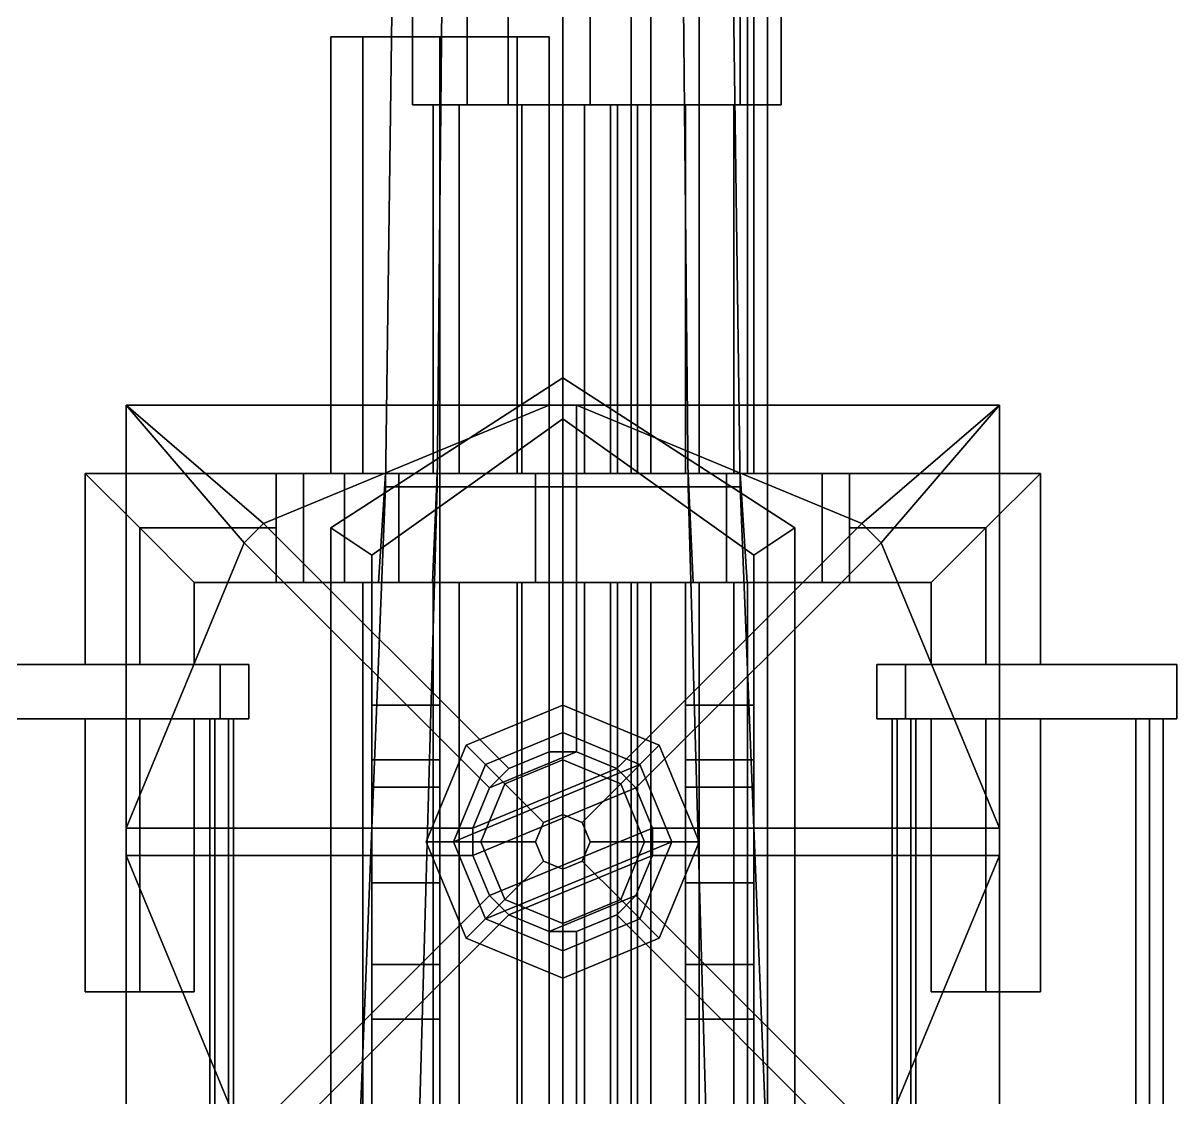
# Model space of a CAD drawing. Header units: millimetres. Extents: x -1.2 to 1.2, y -7.7 to 11.6.
# Drawn here: x -0.395 to 0.45, y 0.702 to 1.49 of the extents above; entities that cross this region are included whole.
import ezdxf

# ---------------------------------------------------------------- set-up
doc = ezdxf.new("R2010")
doc.units = ezdxf.units.MM
for name, color, linetype in [('CYLYNDER1', 1, 'Continuous'), ('gun', 1, 'Continuous'), ('pad', 2, 'Continuous'), ('sleeve', 5, 'Continuous'), ('support1', 6, 'Continuous'), ('support2', 3, 'Continuous')]:
    doc.layers.add(name, color=color, linetype=linetype)

msp = doc.modelspace()

# ---------------------------------------------------------------- linework, layer by layer
for points in [[(-0.14, 0.99, 0.64), (-0.14, 0.93, 0.57), (-0.14, 0.86, 0.7), (-0.14, 0.86, 0.81)], [(-0.09, 0.99, 0.64), (-0.09, 0.93, 0.57), (-0.14, 0.93, 0.57), (-0.14, 0.99, 0.64)], [(-0.14, 0.99, 0.81), (-0.14, 0.99, 0.64), (-0.14, 0.86, 0.81), (-0.14, 0.88, 0.84)], [(-0.09, 0.99, 0.81), (-0.09, 0.99, 0.64), (-0.14, 0.99, 0.64), (-0.14, 0.99, 0.81)], [(-0.14, 0.95, 0.84), (-0.14, 0.99, 0.81), (-0.14, 0.88, 0.84)], [(-0.09, 0.95, 0.84), (-0.09, 0.99, 0.81), (-0.14, 0.99, 0.81), (-0.14, 0.95, 0.84)], [(-0.09, 0.86, 0.7), (-0.09, 0.93, 0.57), (-0.09, 0.99, 0.64), (-0.09, 0.86, 0.81)], [(-0.09, 0.86, 0.81), (-0.09, 0.99, 0.64), (-0.09, 0.99, 0.81), (-0.09, 0.88, 0.84)], [(-0.09, 0.88, 0.84), (-0.09, 0.99, 0.81), (-0.09, 0.95, 0.84), (-0.09, 0.88, 0.84)], [(0.09, 0.99, 0.64), (0.09, 0.93, 0.57), (0.09, 0.86, 0.7), (0.09, 0.86, 0.81)], [(0.14, 0.99, 0.81), (0.14, 0.99, 0.64), (0.09, 0.99, 0.64), (0.09, 0.99, 0.81)], [(0.09, 0.99, 0.81), (0.09, 0.99, 0.64), (0.09, 0.86, 0.81), (0.09, 0.88, 0.84)], [(0.14, 0.99, 0.64), (0.14, 0.93, 0.57), (0.09, 0.93, 0.57), (0.09, 0.99, 0.64)], [(0.09, 0.95, 0.84), (0.09, 0.99, 0.81), (0.09, 0.88, 0.84)], [(0.14, 0.95, 0.84), (0.14, 0.99, 0.81), (0.09, 0.99, 0.81), (0.09, 0.95, 0.84)], [(0.14, 0.86, 0.7), (0.14, 0.93, 0.57), (0.14, 0.99, 0.64), (0.14, 0.86, 0.81)], [(0.14, 0.86, 0.81), (0.14, 0.99, 0.64), (0.14, 0.99, 0.81), (0.14, 0.88, 0.84)], [(0.14, 0.88, 0.84), (0.14, 0.99, 0.81), (0.14, 0.95, 0.84), (0.14, 0.88, 0.84)], [(-0.09, 0.88, 0.84), (-0.09, 0.95, 0.84), (-0.14, 0.95, 0.84), (-0.14, 0.88, 0.84)], [(0.14, 0.88, 0.84), (0.14, 0.95, 0.84), (0.09, 0.95, 0.84), (0.09, 0.88, 0.84)], [(-0.14, 0.93, 0.57), (-0.14, 0.76, 0.47), (-0.14, 0.8, 0.66), (-0.14, 0.86, 0.7)], [(-0.09, 0.93, 0.57), (-0.09, 0.76, 0.47), (-0.14, 0.76, 0.47), (-0.14, 0.93, 0.57)], [(-0.09, 0.8, 0.66), (-0.09, 0.76, 0.47), (-0.09, 0.93, 0.57), (-0.09, 0.86, 0.7)], [(0.09, 0.93, 0.57), (0.09, 0.76, 0.47), (0.09, 0.8, 0.66), (0.09, 0.86, 0.7)], [(0.14, 0.93, 0.57), (0.14, 0.76, 0.47), (0.09, 0.76, 0.47), (0.09, 0.93, 0.57)], [(0.14, 0.8, 0.66), (0.14, 0.76, 0.47), (0.14, 0.93, 0.57), (0.14, 0.86, 0.7)], [(-0.14, 0.88, 0.84), (-0.14, 0.86, 0.81), (-0.09, 0.86, 0.81), (-0.09, 0.88, 0.84)], [(0.09, 0.88, 0.84), (0.09, 0.86, 0.81), (0.14, 0.86, 0.81), (0.14, 0.88, 0.84)], [(-0.14, 0.86, 0.7), (-0.14, 0.8, 0.66), (-0.09, 0.8, 0.66), (-0.09, 0.86, 0.7)], [(-0.14, 0.86, 0.81), (-0.14, 0.86, 0.7), (-0.09, 0.86, 0.7), (-0.09, 0.86, 0.81)], [(0.09, 0.86, 0.81), (0.09, 0.86, 0.7), (0.14, 0.86, 0.7), (0.14, 0.86, 0.81)], [(0.09, 0.86, 0.7), (0.09, 0.8, 0.66), (0.14, 0.8, 0.66), (0.14, 0.86, 0.7)], [(-0.14, 0.76, 0.47), (-0.14, 0.24, 0.47), (-0.14, 0.24, 0.66), (-0.14, 0.8, 0.66)], [(-0.14, 0.8, 0.66), (-0.14, 0.24, 0.66), (-0.09, 0.24, 0.66), (-0.09, 0.8, 0.66)], [(-0.09, 0.24, 0.66), (-0.09, 0.24, 0.47), (-0.09, 0.76, 0.47), (-0.09, 0.8, 0.66)], [(0.09, 0.76, 0.47), (0.09, 0.24, 0.47), (0.09, 0.24, 0.66), (0.09, 0.8, 0.66)], [(0.09, 0.8, 0.66), (0.09, 0.24, 0.66), (0.14, 0.24, 0.66), (0.14, 0.8, 0.66)], [(0.14, 0.24, 0.66), (0.14, 0.24, 0.47), (0.14, 0.76, 0.47), (0.14, 0.8, 0.66)], [(-0.09, 0.76, 0.47), (-0.09, 0.24, 0.47), (-0.14, 0.24, 0.47), (-0.14, 0.76, 0.47)], [(0.14, 0.76, 0.47), (0.14, 0.24, 0.47), (0.09, 0.24, 0.47), (0.09, 0.76, 0.47)]]:
    msp.add_3dface(points)
at = {"layer": 'CYLYNDER1'}
for points in [[(-0.21, 1.12, 1.35), (-0.21, 1.16, 1.31), (-0.35, 1.16, 1.31), (-0.31, 1.12, 1.35)], [(-0.21, 1.16, 1.31), (-0.21, 1.12, 1.27), (-0.31, 1.12, 1.27), (-0.35, 1.16, 1.31)], [(-0.31, 1.12, 1.35), (-0.35, 1.16, 1.31), (-0.35, 1.02, 1.31), (-0.31, 1.02, 1.35)], [(-0.35, 1.16, 1.31), (-0.31, 1.12, 1.27), (-0.31, 1.02, 1.27), (-0.35, 1.02, 1.31)], [(0.21, 1.16, 1.31), (0.21, 1.12, 1.35), (0.31, 1.12, 1.35), (0.35, 1.16, 1.31)], [(0.21, 1.12, 1.27), (0.21, 1.16, 1.31), (0.35, 1.16, 1.31), (0.31, 1.12, 1.27)], [(0.35, 1.16, 1.31), (0.31, 1.12, 1.35), (0.31, 1.02, 1.35), (0.35, 1.02, 1.31)], [(0.31, 1.12, 1.27), (0.35, 1.16, 1.31), (0.35, 1.02, 1.31), (0.31, 1.02, 1.27)], [(-0.21, 1.08, 1.31), (-0.21, 1.12, 1.35), (-0.31, 1.12, 1.35), (-0.27, 1.08, 1.31)], [(-0.21, 1.12, 1.27), (-0.21, 1.08, 1.31), (-0.27, 1.08, 1.31), (-0.31, 1.12, 1.27)], [(-0.27, 1.08, 1.31), (-0.31, 1.12, 1.35), (-0.31, 1.02, 1.35), (-0.27, 1.02, 1.31)], [(-0.31, 1.12, 1.27), (-0.27, 1.08, 1.31), (-0.27, 1.02, 1.31), (-0.31, 1.02, 1.27)], [(0.21, 1.12, 1.35), (0.21, 1.08, 1.31), (0.27, 1.08, 1.31), (0.31, 1.12, 1.35)], [(0.21, 1.08, 1.31), (0.21, 1.12, 1.27), (0.31, 1.12, 1.27), (0.27, 1.08, 1.31)], [(0.31, 1.12, 1.35), (0.27, 1.08, 1.31), (0.27, 1.02, 1.31), (0.31, 1.02, 1.35)], [(0.27, 1.08, 1.31), (0.31, 1.12, 1.27), (0.31, 1.02, 1.27), (0.27, 1.02, 1.31)], [(-0.25113, 1.02, 1.43767), (-0.23, 1.02, 1.42547), (-0.45, 1.02, 1.29833), (-0.45, 1.02, 1.32167)], [(-0.23, 1.02, 1.42547), (-0.23, 1.02, 1.19453), (-0.25113, 1.02, 1.18233), (-0.45, 1.02, 1.29833)], [(-0.45, 1.02, 1.32167), (-0.45, 0.98, 1.32167), (-0.25113, 0.98, 1.43767), (-0.25113, 1.02, 1.43767)], [(-0.25113, 1.02, 1.18233), (-0.25113, 0.98, 1.18233), (-0.45, 0.98, 1.29833), (-0.45, 1.02, 1.29833)], [(-0.25113, 1.02, 1.43767), (-0.25113, 0.98, 1.43767), (-0.23, 0.98, 1.42547), (-0.23, 1.02, 1.42547)], [(-0.23, 1.02, 1.19453), (-0.23, 0.98, 1.19453), (-0.25113, 0.98, 1.18233), (-0.25113, 1.02, 1.18233)], [(-0.23, 1.02, 1.42547), (-0.23, 0.98, 1.42547), (-0.23, 0.98, 1.19453), (-0.23, 1.02, 1.19453)], [(0.23, 1.02, 1.19453), (0.23, 0.98, 1.19453), (0.23, 0.98, 1.42547), (0.23, 1.02, 1.42547)], [(0.23, 1.02, 1.42547), (0.23, 0.98, 1.42547), (0.25113, 0.98, 1.43767), (0.25113, 1.02, 1.43767)], [(0.25113, 1.02, 1.18233), (0.25113, 0.98, 1.18233), (0.23, 0.98, 1.19453), (0.23, 1.02, 1.19453)], [(0.23, 1.02, 1.19453), (0.23, 1.02, 1.42547), (0.25113, 1.02, 1.43767), (0.45, 1.02, 1.32167)], [(0.25113, 1.02, 1.18233), (0.23, 1.02, 1.19453), (0.45, 1.02, 1.32167), (0.45, 1.02, 1.29833)], [(0.25113, 1.02, 1.43767), (0.25113, 0.98, 1.43767), (0.45, 0.98, 1.32167), (0.45, 1.02, 1.32167)], [(0.45, 1.02, 1.29833), (0.45, 0.98, 1.29833), (0.25113, 0.98, 1.18233), (0.25113, 1.02, 1.18233)], [(0.45, 1.02, 1.32167), (0.45, 0.98, 1.32167), (0.45, 0.98, 1.29833), (0.45, 1.02, 1.29833)], [(-0.23, 0.98, 1.42547), (-0.25113, 0.98, 1.43767), (-0.45, 0.98, 1.32167), (-0.45, 0.98, 1.29833)], [(-0.23, 0.98, 1.19453), (-0.23, 0.98, 1.42547), (-0.45, 0.98, 1.29833), (-0.25113, 0.98, 1.18233)], [(-0.31, 0.98, 1.35), (-0.35, 0.98, 1.31), (-0.35, 0.78, 1.31), (-0.31, 0.78, 1.35)], [(-0.35, 0.98, 1.31), (-0.31, 0.98, 1.27), (-0.31, 0.78, 1.27), (-0.35, 0.78, 1.31)], [(-0.27, 0.98, 1.31), (-0.31, 0.98, 1.35), (-0.31, 0.78, 1.35), (-0.27, 0.78, 1.31)], [(-0.31, 0.98, 1.27), (-0.27, 0.98, 1.31), (-0.27, 0.78, 1.31), (-0.31, 0.78, 1.27)], [(-0.25866, 0.98, 1.41892), (-0.255, 0.98, 1.40526), (-0.255, 0.04, 1.40526), (-0.25866, 0.04, 1.41892)], [(-0.245, 0.98, 1.42258), (-0.25866, 0.98, 1.41892), (-0.25866, 0.04, 1.41892), (-0.245, 0.04, 1.42258)], [(-0.25866, 0.98, 1.20108), (-0.245, 0.98, 1.19742), (-0.245, 0.04, 1.19742), (-0.25866, 0.04, 1.20108)], [(-0.255, 0.98, 1.21474), (-0.25866, 0.98, 1.20108), (-0.25866, 0.04, 1.20108), (-0.255, 0.04, 1.21474)], [(-0.255, 0.98, 1.40526), (-0.24134, 0.98, 1.40892), (-0.24134, 0.04, 1.40892), (-0.255, 0.04, 1.40526)], [(-0.24134, 0.98, 1.21108), (-0.255, 0.98, 1.21474), (-0.255, 0.04, 1.21474), (-0.24134, 0.04, 1.21108)], [(-0.24134, 0.98, 1.40892), (-0.245, 0.98, 1.42258), (-0.245, 0.04, 1.42258), (-0.24134, 0.04, 1.40892)], [(-0.245, 0.98, 1.19742), (-0.24134, 0.98, 1.21108), (-0.24134, 0.04, 1.21108), (-0.245, 0.04, 1.19742)], [(0.23, 0.98, 1.42547), (0.23, 0.98, 1.19453), (0.45, 0.98, 1.32167), (0.25113, 0.98, 1.43767)], [(0.23, 0.98, 1.19453), (0.25113, 0.98, 1.18233), (0.45, 0.98, 1.29833), (0.45, 0.98, 1.32167)], [(0.255, 0.98, 1.21474), (0.24134, 0.98, 1.21108), (0.24134, 0.04, 1.21108), (0.255, 0.04, 1.21474)], [(0.24134, 0.98, 1.21108), (0.245, 0.98, 1.19742), (0.245, 0.04, 1.19742), (0.24134, 0.04, 1.21108)], [(0.245, 0.98, 1.42258), (0.24134, 0.98, 1.40892), (0.24134, 0.04, 1.40892), (0.245, 0.04, 1.42258)], [(0.24134, 0.98, 1.40892), (0.255, 0.98, 1.40526), (0.255, 0.04, 1.40526), (0.24134, 0.04, 1.40892)], [(0.245, 0.98, 1.19742), (0.25866, 0.98, 1.20108), (0.25866, 0.04, 1.20108), (0.245, 0.04, 1.19742)], [(0.25866, 0.98, 1.41892), (0.245, 0.98, 1.42258), (0.245, 0.04, 1.42258), (0.25866, 0.04, 1.41892)], [(0.25866, 0.98, 1.20108), (0.255, 0.98, 1.21474), (0.255, 0.04, 1.21474), (0.25866, 0.04, 1.20108)], [(0.255, 0.98, 1.40526), (0.25866, 0.98, 1.41892), (0.25866, 0.04, 1.41892), (0.255, 0.04, 1.40526)], [(0.31, 0.98, 1.35), (0.27, 0.98, 1.31), (0.27, 0.78, 1.31), (0.31, 0.78, 1.35)], [(0.27, 0.98, 1.31), (0.31, 0.98, 1.27), (0.31, 0.78, 1.27), (0.27, 0.78, 1.31)], [(0.35, 0.98, 1.31), (0.31, 0.98, 1.35), (0.31, 0.78, 1.35), (0.35, 0.78, 1.31)], [(0.31, 0.98, 1.27), (0.35, 0.98, 1.31), (0.35, 0.78, 1.31), (0.31, 0.78, 1.27)], [(0.43, 0.98, 1.32), (0.42, 0.98, 1.31), (0.42, 0.04, 1.31), (0.43, 0.04, 1.32)], [(0.42, 0.98, 1.31), (0.43, 0.98, 1.3), (0.43, 0.04, 1.3), (0.42, 0.04, 1.31)], [(0.44, 0.98, 1.31), (0.43, 0.98, 1.32), (0.43, 0.04, 1.32), (0.44, 0.04, 1.31)], [(0.43, 0.98, 1.3), (0.44, 0.98, 1.31), (0.44, 0.04, 1.31), (0.43, 0.04, 1.3)], [(-0.31, 0.78, 1.27), (-0.27, 0.78, 1.31), (-0.31, 0.78, 1.35), (-0.35, 0.78, 1.31)], [(0.31, 0.78, 1.35), (0.27, 0.78, 1.31), (0.31, 0.78, 1.27), (0.35, 0.78, 1.31)]]:
    msp.add_3dface(points, dxfattribs=at)
at = {"layer": 'gun'}
for points in [[(-0.08485, 1.88, 1.55485), (-0.12, 1.88, 1.47), (-0.13, 1.15, 1.47), (-0.09192, 1.15, 1.56192)], [(-0.12, 1.88, 1.47), (-0.08485, 1.88, 1.38515), (-0.09192, 1.15, 1.37808), (-0.13, 1.15, 1.47)], [(-0.08485, 1.88, 1.38515), (0, 1.88, 1.35), (0, 1.15, 1.34), (-0.09192, 1.15, 1.37808)], [(0, 1.88, 1.59), (-0.08485, 1.88, 1.55485), (-0.09192, 1.15, 1.56192), (0, 1.15, 1.6)], [(0, 1.88, 1.35), (0.08485, 1.88, 1.38515), (0.09192, 1.15, 1.37808), (0, 1.15, 1.34)], [(0.08485, 1.88, 1.55485), (0, 1.88, 1.59), (0, 1.15, 1.6), (0.09192, 1.15, 1.56192)], [(0.12, 1.88, 1.47), (0.08485, 1.88, 1.55485), (0.09192, 1.15, 1.56192), (0.13, 1.15, 1.47)], [(0.08485, 1.88, 1.38515), (0.12, 1.88, 1.47), (0.13, 1.15, 1.47), (0.09192, 1.15, 1.37808)], [(-0.09192, 1.15, 1.56192), (-0.13, 1.15, 1.47), (-0.17, 0.15, 1.47), (-0.12021, 0.15, 1.59021)], [(-0.13, 1.15, 1.47), (-0.09192, 1.15, 1.37808), (-0.12021, 0.15, 1.34979), (-0.17, 0.15, 1.47)], [(-0.09192, 1.15, 1.37808), (0, 1.15, 1.34), (0, 0.15, 1.3), (-0.12021, 0.15, 1.34979)], [(0, 1.15, 1.6), (-0.09192, 1.15, 1.56192), (-0.12021, 0.15, 1.59021), (0, 0.15, 1.64)], [(0, 1.15, 1.34), (0.09192, 1.15, 1.37808), (0.12021, 0.15, 1.34979), (0, 0.15, 1.3)], [(0.09192, 1.15, 1.56192), (0, 1.15, 1.6), (0, 0.15, 1.64), (0.12021, 0.15, 1.59021)], [(0.13, 1.15, 1.47), (0.09192, 1.15, 1.56192), (0.12021, 0.15, 1.59021), (0.17, 0.15, 1.47)], [(0.09192, 1.15, 1.37808), (0.13, 1.15, 1.47), (0.17, 0.15, 1.47), (0.12021, 0.15, 1.34979)]]:
    msp.add_3dface(points, dxfattribs=at)
at = {"layer": 'pad'}
for points in [[(-0.32, 1.21), (-0.32, 0.57), (-0.32, 0.57, 0.04), (-0.32, 1.21, 0.04)], [(0.32, 1.21, 0.04), (0.32, 1.21), (-0.32, 1.21), (-0.32, 1.21, 0.04)], [(-0.32, 1.21, 0.04), (-0.32, 1.21, 0.04), (-0.23335, 1.1092, 0.04), (-0.2192, 1.12335, 0.04)], [(-0.32, 1.21, 0.04), (-0.32, 1.21, 0.04), (-0.32, 0.9, 0.04), (-0.23335, 1.1092, 0.04)], [(-0.32, 1.21, 0.04), (-0.32, 1.21, 0.04), (-0.2192, 1.12335, 0.04), (-0.01, 1.21, 0.04)], [(-0.01, 1.21, 0.04), (-0.2192, 1.12335, 0.04), (-0.0395, 0.94364, 0.04), (-0.01, 0.95586, 0.04)], [(-0.01, 1.21, 0.04), (-0.01, 0.95586, 0.04), (-0.01, 0.95586, 0.08), (-0.01, 1.21, 0.05)], [(0.01, 1.21, 0.05), (0.01, 1.21, 0.04), (-0.01, 1.21, 0.04), (-0.01, 1.21, 0.05)], [(-0.01, 1.21, 0.05), (-0.01, 0.95586, 0.08), (0.01, 0.95586, 0.08), (0.01, 1.21, 0.05)], [(0.01, 0.95586, 0.08), (0.01, 0.95586, 0.04), (0.01, 1.21, 0.04), (0.01, 1.21, 0.05)], [(0.2192, 1.12335, 0.04), (0.01, 1.21, 0.04), (0.01, 0.95586, 0.04), (0.0395, 0.94364, 0.04)], [(0.32, 1.21, 0.04), (0.32, 1.21, 0.04), (0.01, 1.21, 0.04), (0.2192, 1.12335, 0.04)], [(0.32, 1.21, 0.04), (0.32, 1.21, 0.04), (0.2192, 1.12335, 0.04), (0.23335, 1.1092, 0.04)], [(0.32, 1.21, 0.04), (0.32, 1.21, 0.04), (0.23335, 1.1092, 0.04), (0.32, 0.9, 0.04)], [(0.32, 0.57, 0.04), (0.32, 0.57), (0.32, 1.21), (0.32, 1.21, 0.04)], [(-0.2192, 1.12335, 0.05), (-0.2192, 1.12335, 0.04), (-0.23335, 1.1092, 0.04), (-0.23335, 1.1092, 0.05)], [(-0.23335, 1.1092, 0.05), (-0.05364, 0.9295, 0.08), (-0.0395, 0.94364, 0.08), (-0.2192, 1.12335, 0.05)], [(-0.0395, 0.94364, 0.08), (-0.0395, 0.94364, 0.04), (-0.2192, 1.12335, 0.04), (-0.2192, 1.12335, 0.05)], [(0.2192, 1.12335, 0.05), (0.0395, 0.94364, 0.08), (0.05364, 0.9295, 0.08), (0.23335, 1.1092, 0.05)], [(0.2192, 1.12335, 0.04), (0.0395, 0.94364, 0.04), (0.0395, 0.94364, 0.08), (0.2192, 1.12335, 0.05)], [(0.23335, 1.1092, 0.05), (0.23335, 1.1092, 0.04), (0.2192, 1.12335, 0.04), (0.2192, 1.12335, 0.05)], [(-0.23335, 1.1092, 0.04), (-0.32, 0.9, 0.04), (-0.06586, 0.9, 0.04), (-0.05364, 0.9295, 0.04)], [(-0.23335, 1.1092, 0.04), (-0.05364, 0.9295, 0.04), (-0.05364, 0.9295, 0.08), (-0.23335, 1.1092, 0.05)], [(0.05364, 0.9295, 0.08), (0.05364, 0.9295, 0.04), (0.23335, 1.1092, 0.04), (0.23335, 1.1092, 0.05)], [(0.32, 0.9, 0.04), (0.23335, 1.1092, 0.04), (0.05364, 0.9295, 0.04), (0.06586, 0.9, 0.04)], [(0.01, 0.95586, 0.08), (-0.05364, 0.9295, 0.08), (-0.06586, 0.9, 0.08), (0.0395, 0.94364, 0.08)], [(-0.01, 0.95586, 0.08), (-0.0395, 0.94364, 0.08), (-0.05364, 0.9295, 0.08), (0.01, 0.95586, 0.08)], [(-0.01, 0.95586, 0.04), (-0.0395, 0.94364, 0.04), (-0.0395, 0.94364, 0.08), (-0.01, 0.95586, 0.08)], [(0.0395, 0.94364, 0.04), (0.01, 0.95586, 0.04), (0.01, 0.95586, 0.08), (0.0395, 0.94364, 0.08)], [(0.0395, 0.94364, 0.08), (-0.06586, 0.9, 0.08), (-0.06586, 0.88, 0.08), (0.05364, 0.9295, 0.08)], [(-0.05364, 0.9295, 0.04), (-0.06586, 0.9, 0.04), (-0.06586, 0.9, 0.08), (-0.05364, 0.9295, 0.08)], [(0.05364, 0.9295, 0.08), (-0.06586, 0.88, 0.08), (-0.05364, 0.8505, 0.08), (0.06586, 0.9, 0.08)], [(0.06586, 0.9, 0.04), (0.05364, 0.9295, 0.04), (0.05364, 0.9295, 0.08), (0.06586, 0.9, 0.08)], [(-0.32, 0.9, 0.05), (-0.32, 0.9, 0.04), (-0.32, 0.88, 0.04), (-0.32, 0.88, 0.05)], [(-0.06586, 0.9, 0.08), (-0.06586, 0.9, 0.04), (-0.32, 0.9, 0.04), (-0.32, 0.9, 0.05)], [(-0.32, 0.88, 0.05), (-0.06586, 0.88, 0.08), (-0.06586, 0.9, 0.08), (-0.32, 0.9, 0.05)], [(0.06586, 0.9, 0.08), (-0.05364, 0.8505, 0.08), (-0.0395, 0.83636, 0.08), (0.06586, 0.88, 0.08)], [(0.32, 0.9, 0.05), (0.06586, 0.9, 0.08), (0.06586, 0.88, 0.08), (0.32, 0.88, 0.05)], [(0.32, 0.9, 0.04), (0.06586, 0.9, 0.04), (0.06586, 0.9, 0.08), (0.32, 0.9, 0.05)], [(0.32, 0.88, 0.05), (0.32, 0.88, 0.04), (0.32, 0.9, 0.04), (0.32, 0.9, 0.05)], [(-0.32, 0.88, 0.04), (-0.06586, 0.88, 0.04), (-0.06586, 0.88, 0.08), (-0.32, 0.88, 0.05)], [(-0.32, 0.88, 0.04), (-0.23335, 0.6708, 0.04), (-0.05364, 0.8505, 0.04), (-0.06586, 0.88, 0.04)], [(-0.32, 0.57, 0.04), (-0.32, 0.57, 0.04), (-0.23335, 0.6708, 0.04), (-0.32, 0.88, 0.04)], [(-0.06586, 0.88, 0.04), (-0.05364, 0.8505, 0.04), (-0.05364, 0.8505, 0.08), (-0.06586, 0.88, 0.08)], [(0.06586, 0.88, 0.08), (-0.0395, 0.83636, 0.08), (-0.01, 0.82414, 0.08), (0.05364, 0.8505, 0.08)], [(0.05364, 0.8505, 0.04), (0.06586, 0.88, 0.04), (0.06586, 0.88, 0.08), (0.05364, 0.8505, 0.08)], [(0.23335, 0.6708, 0.04), (0.32, 0.88, 0.04), (0.06586, 0.88, 0.04), (0.05364, 0.8505, 0.04)], [(0.06586, 0.88, 0.08), (0.06586, 0.88, 0.04), (0.32, 0.88, 0.04), (0.32, 0.88, 0.05)], [(0.32, 0.57, 0.04), (0.32, 0.57, 0.04), (0.32, 0.88, 0.04), (0.23335, 0.6708, 0.04)], [(-0.05364, 0.8505, 0.08), (-0.05364, 0.8505, 0.04), (-0.23335, 0.6708, 0.04), (-0.23335, 0.6708, 0.05)], [(-0.2192, 0.65665, 0.05), (-0.0395, 0.83636, 0.08), (-0.05364, 0.8505, 0.08), (-0.23335, 0.6708, 0.05)], [(0.05364, 0.8505, 0.08), (-0.01, 0.82414, 0.08), (0.01, 0.82414, 0.08), (0.0395, 0.83636, 0.08)], [(0.23335, 0.6708, 0.05), (0.05364, 0.8505, 0.08), (0.0395, 0.83636, 0.08), (0.2192, 0.65665, 0.05)], [(0.23335, 0.6708, 0.04), (0.05364, 0.8505, 0.04), (0.05364, 0.8505, 0.08), (0.23335, 0.6708, 0.05)], [(-0.2192, 0.65665, 0.04), (-0.0395, 0.83636, 0.04), (-0.0395, 0.83636, 0.08), (-0.2192, 0.65665, 0.05)], [(-0.2192, 0.65665, 0.04), (-0.01, 0.57, 0.04), (-0.01, 0.82414, 0.04), (-0.0395, 0.83636, 0.04)], [(-0.0395, 0.83636, 0.04), (-0.01, 0.82414, 0.04), (-0.01, 0.82414, 0.08), (-0.0395, 0.83636, 0.08)], [(0.01, 0.82414, 0.04), (0.0395, 0.83636, 0.04), (0.0395, 0.83636, 0.08), (0.01, 0.82414, 0.08)], [(0.01, 0.57, 0.04), (0.2192, 0.65665, 0.04), (0.0395, 0.83636, 0.04), (0.01, 0.82414, 0.04)], [(0.0395, 0.83636, 0.08), (0.0395, 0.83636, 0.04), (0.2192, 0.65665, 0.04), (0.2192, 0.65665, 0.05)], [(-0.01, 0.82414, 0.08), (-0.01, 0.82414, 0.04), (-0.01, 0.57, 0.04), (-0.01, 0.57, 0.05)], [(0.01, 0.57, 0.05), (0.01, 0.82414, 0.08), (-0.01, 0.82414, 0.08), (-0.01, 0.57, 0.05)], [(0.01, 0.57, 0.04), (0.01, 0.82414, 0.04), (0.01, 0.82414, 0.08), (0.01, 0.57, 0.05)]]:
    msp.add_3dface(points, dxfattribs=at)
at = {"layer": 'sleeve'}
for points in [[(0.06464, 1.56, 1.76536), (0.05, 1.56, 1.73), (0.05, 1.16, 1.73), (0.06464, 1.16, 1.76536)], [(0.05, 1.56, 1.73), (0.06464, 1.56, 1.69464), (0.06464, 1.16, 1.69464), (0.05, 1.16, 1.73)], [(0.1, 1.56, 1.78), (0.06464, 1.56, 1.76536), (0.06464, 1.16, 1.76536), (0.1, 1.16, 1.78)], [(0.06464, 1.56, 1.69464), (0.1, 1.56, 1.68), (0.1, 1.16, 1.68), (0.06464, 1.16, 1.69464)], [(0.13536, 1.56, 1.76536), (0.1, 1.56, 1.78), (0.1, 1.16, 1.78), (0.13536, 1.16, 1.76536)], [(0.1, 1.56, 1.68), (0.13536, 1.56, 1.69464), (0.13536, 1.16, 1.69464), (0.1, 1.16, 1.68)], [(0.15, 1.56, 1.73), (0.13536, 1.56, 1.76536), (0.13536, 1.16, 1.76536), (0.15, 1.16, 1.73)], [(0.13536, 1.56, 1.69464), (0.15, 1.56, 1.73), (0.15, 1.16, 1.73), (0.13536, 1.16, 1.69464)], [(-0.11, 1.43, 1.17), (-0.11, 1.5, 1.17), (-0.04, 1.5, 1.12), (-0.04, 1.43, 1.12)], [(-0.11, 1.43, 1.25), (-0.11, 1.5, 1.25), (-0.11, 1.5, 1.17), (-0.11, 1.43, 1.17)], [(-0.07, 1.43, 1.3), (-0.07, 1.5, 1.3), (-0.11, 1.5, 1.25), (-0.11, 1.43, 1.25)], [(0.02, 1.43, 1.3), (0.02, 1.5, 1.3), (-0.07, 1.5, 1.3), (-0.07, 1.43, 1.3)], [(-0.04, 1.43, 1.12), (-0.04, 1.5, 1.12), (0.14, 1.5, 1.15), (0.14, 1.43, 1.15)], [(0.13, 1.43, 1.26), (0.13, 1.5, 1.26), (0.02, 1.5, 1.3), (0.02, 1.43, 1.3)], [(0.16, 1.43, 1.22), (0.16, 1.5, 1.22), (0.13, 1.5, 1.26), (0.13, 1.43, 1.26)], [(0.14, 1.43, 1.15), (0.14, 1.5, 1.15), (0.16, 1.5, 1.17), (0.16, 1.43, 1.17)], [(0.16, 1.43, 1.17), (0.16, 1.5, 1.17), (0.16, 1.5, 1.22), (0.16, 1.43, 1.22)], [(-0.14657, 1.48, 1.78657), (-0.17, 1.48, 1.73), (-0.17, 1.16, 1.73), (-0.14657, 1.16, 1.78657)], [(-0.17, 1.48, 1.73), (-0.14657, 1.48, 1.67343), (-0.14657, 1.16, 1.67343), (-0.17, 1.16, 1.73)], [(-0.03343, 1.48, 1.67343), (-0.09, 1.48, 1.65), (-0.14657, 1.48, 1.67343), (-0.17, 1.48, 1.73)], [(-0.01, 1.48, 1.73), (-0.03343, 1.48, 1.67343), (-0.17, 1.48, 1.73), (-0.14657, 1.48, 1.78657)], [(-0.09, 1.48, 1.81), (-0.14657, 1.48, 1.78657), (-0.14657, 1.16, 1.78657), (-0.09, 1.16, 1.81)], [(-0.14657, 1.48, 1.67343), (-0.09, 1.48, 1.65), (-0.09, 1.16, 1.65), (-0.14657, 1.16, 1.67343)], [(-0.03343, 1.48, 1.78657), (-0.01, 1.48, 1.73), (-0.14657, 1.48, 1.78657), (-0.09, 1.48, 1.81)], [(-0.03343, 1.48, 1.78657), (-0.09, 1.48, 1.81), (-0.09, 1.16, 1.81), (-0.03343, 1.16, 1.78657)], [(-0.09, 1.48, 1.65), (-0.03343, 1.48, 1.67343), (-0.03343, 1.16, 1.67343), (-0.09, 1.16, 1.65)], [(-0.01, 1.48, 1.73), (-0.03343, 1.48, 1.78657), (-0.03343, 1.16, 1.78657), (-0.01, 1.16, 1.73)], [(-0.03343, 1.48, 1.67343), (-0.01, 1.48, 1.73), (-0.01, 1.16, 1.73), (-0.03343, 1.16, 1.67343)], [(-0.07596, 1.43, 1.25596), (-0.07, 1.43, 1.3), (-0.11, 1.43, 1.25), (-0.095, 1.43, 1.21)], [(-0.095, 1.43, 1.21), (-0.11, 1.43, 1.25), (-0.11, 1.43, 1.17), (-0.095, 1.43, 1.21)], [(-0.07596, 1.43, 1.16404), (-0.11, 1.43, 1.17), (-0.04, 1.43, 1.12), (-0.07596, 1.43, 1.16404)], [(-0.095, 1.43, 1.21), (-0.11, 1.43, 1.17), (-0.07596, 1.43, 1.16404), (-0.095, 1.43, 1.21)], [(-0.07596, 1.43, 1.25596), (-0.095, 1.43, 1.21), (-0.095, 1.16, 1.21), (-0.07596, 1.16, 1.25596)], [(-0.095, 1.43, 1.21), (-0.07596, 1.43, 1.16404), (-0.07596, 1.16, 1.16404), (-0.095, 1.16, 1.21)], [(-0.07, 1.43, 1.3), (-0.07, 1.43, 1.3), (-0.07596, 1.43, 1.25596), (-0.03, 1.43, 1.275)], [(-0.04, 1.43, 1.12), (-0.04, 1.43, 1.12), (-0.03, 1.43, 1.145), (-0.07596, 1.43, 1.16404)], [(-0.07596, 1.43, 1.16404), (-0.03, 1.43, 1.145), (-0.03, 1.16, 1.145), (-0.07596, 1.16, 1.16404)], [(-0.03, 1.43, 1.275), (-0.07596, 1.43, 1.25596), (-0.07596, 1.16, 1.25596), (-0.03, 1.16, 1.275)], [(0.09, 1.43, 1.26), (0.02, 1.43, 1.3), (-0.07, 1.43, 1.3), (-0.03, 1.43, 1.275)], [(-0.03, 1.43, 1.145), (-0.04, 1.43, 1.12), (0.14, 1.43, 1.15), (0.09, 1.43, 1.16)], [(0.05464, 1.43, 1.24536), (0.09, 1.43, 1.26), (-0.03, 1.43, 1.275), (0.01596, 1.43, 1.25596)], [(0.09, 1.43, 1.16), (0.05464, 1.43, 1.17464), (0.01596, 1.43, 1.16404), (-0.03, 1.43, 1.145)], [(-0.03, 1.43, 1.145), (0.01596, 1.43, 1.16404), (0.01596, 1.16, 1.16404), (-0.03, 1.16, 1.145)], [(0.01596, 1.43, 1.25596), (-0.03, 1.43, 1.275), (-0.03, 1.16, 1.275), (0.01596, 1.16, 1.25596)], [(0.04, 1.43, 1.21), (0.05464, 1.43, 1.24536), (0.01596, 1.43, 1.25596), (0.035, 1.43, 1.21)], [(0.05464, 1.43, 1.17464), (0.04, 1.43, 1.21), (0.035, 1.43, 1.21), (0.01596, 1.43, 1.16404)], [(0.035, 1.43, 1.21), (0.01596, 1.43, 1.25596), (0.01596, 1.16, 1.25596), (0.035, 1.16, 1.21)], [(0.01596, 1.43, 1.16404), (0.035, 1.43, 1.21), (0.035, 1.16, 1.21), (0.01596, 1.16, 1.16404)], [(0.12536, 1.43, 1.24536), (0.13, 1.43, 1.26), (0.02, 1.43, 1.3), (0.09, 1.43, 1.26)], [(0.04, 1.43, 1.21), (0.05464, 1.43, 1.17464), (0.05464, 1.16, 1.17464), (0.04, 1.16, 1.21)], [(0.05464, 1.43, 1.24536), (0.04, 1.43, 1.21), (0.04, 1.16, 1.21), (0.05464, 1.16, 1.24536)], [(0.09, 1.43, 1.26), (0.05464, 1.43, 1.24536), (0.05464, 1.16, 1.24536), (0.09, 1.16, 1.26)], [(0.05464, 1.43, 1.17464), (0.09, 1.43, 1.16), (0.09, 1.16, 1.16), (0.05464, 1.16, 1.17464)], [(0.14, 1.43, 1.15), (0.14, 1.43, 1.15), (0.12536, 1.43, 1.17464), (0.09, 1.43, 1.16)], [(0.12536, 1.43, 1.24536), (0.09, 1.43, 1.26), (0.09, 1.16, 1.26), (0.12536, 1.16, 1.24536)], [(0.09, 1.43, 1.16), (0.12536, 1.43, 1.17464), (0.12536, 1.16, 1.17464), (0.09, 1.16, 1.16)], [(0.12536, 1.43, 1.17464), (0.14, 1.43, 1.15), (0.16, 1.43, 1.17), (0.14, 1.43, 1.21)], [(0.14, 1.43, 1.21), (0.16, 1.43, 1.17), (0.16, 1.43, 1.22), (0.12536, 1.43, 1.24536)], [(0.12536, 1.43, 1.24536), (0.16, 1.43, 1.22), (0.13, 1.43, 1.26), (0.12536, 1.43, 1.24536)], [(0.12536, 1.43, 1.17464), (0.14, 1.43, 1.21), (0.14, 1.16, 1.21), (0.12536, 1.16, 1.17464)], [(0.14, 1.43, 1.21), (0.12536, 1.43, 1.24536), (0.12536, 1.16, 1.24536), (0.14, 1.16, 1.21)], [(-0.21, 1.08, 1.08), (-0.21, 1.16, 1.08), (-0.12, 1.16, 1.03), (-0.12, 1.08, 1.03)], [(-0.19, 1.08, 1.72), (-0.19, 1.16, 1.72), (-0.21, 1.16, 1.08), (-0.21, 1.08, 1.08)], [(-0.03, 1.16, 1.145), (-0.12, 1.16, 1.03), (-0.21, 1.16, 1.08), (-0.07596, 1.16, 1.16404)], [(-0.07596, 1.16, 1.16404), (-0.21, 1.16, 1.08), (-0.21, 1.16, 1.08), (-0.095, 1.16, 1.21)], [(-0.13, 1.16, 1.47), (-0.095, 1.16, 1.21), (-0.21, 1.16, 1.08)], [(-0.19, 1.16, 1.72), (-0.13, 1.16, 1.47), (-0.21, 1.16, 1.08)], [(-0.16, 1.08, 1.8), (-0.16, 1.16, 1.8), (-0.19, 1.16, 1.72), (-0.19, 1.08, 1.72)], [(-0.16, 1.16, 1.8), (-0.14657, 1.16, 1.78657), (-0.17, 1.16, 1.73), (-0.19, 1.16, 1.72)], [(-0.19, 1.16, 1.72), (-0.17, 1.16, 1.73), (-0.14657, 1.16, 1.67343), (-0.19, 1.16, 1.72)], [(-0.19, 1.16, 1.72), (-0.14657, 1.16, 1.67343), (-0.13, 1.16, 1.47), (-0.19, 1.16, 1.72)], [(-0.09, 1.08, 1.82), (-0.09, 1.16, 1.82), (-0.16, 1.16, 1.8), (-0.16, 1.08, 1.8)], [(-0.09, 1.16, 1.82), (-0.09, 1.16, 1.81), (-0.14657, 1.16, 1.78657), (-0.16, 1.16, 1.8)], [(-0.09, 1.16, 1.65), (0, 1.16, 1.6), (-0.09192, 1.16, 1.56192), (-0.14657, 1.16, 1.67343)], [(-0.14657, 1.16, 1.67343), (-0.09192, 1.16, 1.56192), (-0.13, 1.16, 1.47), (-0.14657, 1.16, 1.67343)], [(-0.135, 1.08, 1.47), (-0.09546, 1.08, 1.37454), (-0.09192, 1.16, 1.37808), (-0.13, 1.16, 1.47)], [(-0.09546, 1.08, 1.56546), (-0.135, 1.08, 1.47), (-0.13, 1.16, 1.47), (-0.09192, 1.16, 1.56192)], [(-0.09192, 1.16, 1.37808), (-0.07596, 1.16, 1.25596), (-0.095, 1.16, 1.21), (-0.13, 1.16, 1.47)], [(-0.12, 1.08, 1.03), (-0.12, 1.16, 1.03), (0.12, 1.16, 1.03), (0.12, 1.08, 1.03)], [(0.09, 1.16, 1.16), (0.12, 1.16, 1.03), (-0.12, 1.16, 1.03), (-0.03, 1.16, 1.145)], [(-0.09546, 1.08, 1.37454), (0, 1.08, 1.335), (0, 1.16, 1.34), (-0.09192, 1.16, 1.37808)], [(0, 1.08, 1.605), (-0.09546, 1.08, 1.56546), (-0.09192, 1.16, 1.56192), (0, 1.16, 1.6)], [(0, 1.16, 1.34), (-0.03, 1.16, 1.275), (-0.07596, 1.16, 1.25596), (-0.09192, 1.16, 1.37808)], [(-0.02, 1.08, 1.79), (-0.02, 1.16, 1.79), (-0.09, 1.16, 1.82), (-0.09, 1.08, 1.82)], [(0.06464, 1.16, 1.69464), (0.1, 1.16, 1.68), (-0.09, 1.16, 1.65), (-0.03343, 1.16, 1.67343)], [(-0.02, 1.16, 1.79), (-0.03343, 1.16, 1.78657), (-0.09, 1.16, 1.81), (-0.09, 1.16, 1.82)], [(0.1, 1.16, 1.68), (0.09192, 1.16, 1.56192), (0, 1.16, 1.6), (-0.09, 1.16, 1.65)], [(0.06464, 1.16, 1.76536), (0.05, 1.16, 1.73), (-0.01, 1.16, 1.73), (-0.03343, 1.16, 1.78657)], [(0.1, 1.16, 1.78), (0.06464, 1.16, 1.76536), (-0.03343, 1.16, 1.78657), (-0.02, 1.16, 1.79)], [(0.05, 1.16, 1.73), (0.06464, 1.16, 1.69464), (-0.03343, 1.16, 1.67343), (-0.01, 1.16, 1.73)], [(0.05464, 1.16, 1.17464), (0.09, 1.16, 1.16), (-0.03, 1.16, 1.145), (0.01596, 1.16, 1.16404)], [(0.09, 1.16, 1.26), (0.05464, 1.16, 1.24536), (0.01596, 1.16, 1.25596), (-0.03, 1.16, 1.275)], [(0.09192, 1.16, 1.37808), (0.09, 1.16, 1.26), (-0.03, 1.16, 1.275), (0, 1.16, 1.34)], [(0.15, 1.08, 1.79), (0.15, 1.16, 1.79), (-0.02, 1.16, 1.79), (-0.02, 1.08, 1.79)], [(0.15, 1.16, 1.79), (0.1, 1.16, 1.78), (-0.02, 1.16, 1.79)], [(0, 1.08, 1.335), (0.09546, 1.08, 1.37454), (0.09192, 1.16, 1.37808), (0, 1.16, 1.34)], [(0.09546, 1.08, 1.56546), (0, 1.08, 1.605), (0, 1.16, 1.6), (0.09192, 1.16, 1.56192)], [(0.04, 1.16, 1.21), (0.05464, 1.16, 1.17464), (0.01596, 1.16, 1.16404), (0.035, 1.16, 1.21)], [(0.05464, 1.16, 1.24536), (0.04, 1.16, 1.21), (0.035, 1.16, 1.21), (0.01596, 1.16, 1.25596)], [(0.12536, 1.16, 1.17464), (0.21, 1.16, 1.08), (0.12, 1.16, 1.03), (0.09, 1.16, 1.16)], [(0.12536, 1.16, 1.24536), (0.09, 1.16, 1.26), (0.09, 1.16, 1.26), (0.09192, 1.16, 1.37808)], [(0.09546, 1.08, 1.37454), (0.135, 1.08, 1.47), (0.13, 1.16, 1.47), (0.09192, 1.16, 1.37808)], [(0.135, 1.08, 1.47), (0.09546, 1.08, 1.56546), (0.09192, 1.16, 1.56192), (0.13, 1.16, 1.47)], [(0.13536, 1.16, 1.69464), (0.13, 1.16, 1.47), (0.09192, 1.16, 1.56192), (0.1, 1.16, 1.68)], [(0.13, 1.16, 1.47), (0.12536, 1.16, 1.24536), (0.12536, 1.16, 1.24536), (0.09192, 1.16, 1.37808)], [(0.15, 1.16, 1.79), (0.15, 1.16, 1.79), (0.13536, 1.16, 1.76536), (0.1, 1.16, 1.78)], [(0.12, 1.08, 1.03), (0.12, 1.16, 1.03), (0.21, 1.16, 1.08), (0.21, 1.08, 1.08)], [(0.14, 1.16, 1.21), (0.21, 1.16, 1.08), (0.21, 1.16, 1.08), (0.12536, 1.16, 1.17464)], [(0.13, 1.16, 1.47), (0.14, 1.16, 1.21), (0.14, 1.16, 1.21), (0.12536, 1.16, 1.24536)], [(0.19, 1.16, 1.72), (0.21, 1.16, 1.08), (0.13, 1.16, 1.47), (0.13536, 1.16, 1.69464)], [(0.13, 1.16, 1.47), (0.21, 1.16, 1.08), (0.21, 1.16, 1.08), (0.14, 1.16, 1.21)], [(0.15, 1.16, 1.79), (0.19, 1.16, 1.72), (0.15, 1.16, 1.73), (0.13536, 1.16, 1.76536)], [(0.19, 1.16, 1.72), (0.19, 1.16, 1.72), (0.13536, 1.16, 1.69464), (0.15, 1.16, 1.73)], [(0.19, 1.08, 1.72), (0.19, 1.16, 1.72), (0.15, 1.16, 1.79), (0.15, 1.08, 1.79)], [(0.21, 1.08, 1.08), (0.21, 1.16, 1.08), (0.19, 1.16, 1.72), (0.19, 1.08, 1.72)], [(-0.21, 1.08, 1.08), (-0.12, 1.08, 1.03), (-0.12, 1.08, 1.03), (-0.07596, 1.08, 1.16404)], [(-0.21, 1.08, 1.08), (-0.07596, 1.08, 1.16404), (-0.07596, 1.08, 1.16404), (-0.095, 1.08, 1.21)], [(-0.09546, 1.08, 1.37454), (-0.21, 1.08, 1.08), (-0.095, 1.08, 1.21), (-0.07596, 1.08, 1.25596)], [(-0.135, 1.08, 1.47), (-0.21, 1.08, 1.08), (-0.09546, 1.08, 1.37454)], [(-0.19, 1.08, 1.72), (-0.21, 1.08, 1.08), (-0.135, 1.08, 1.47), (-0.14657, 1.08, 1.67343)], [(-0.19, 1.08, 1.72), (-0.17, 1.08, 1.73), (-0.14657, 1.08, 1.78657), (-0.16, 1.08, 1.8)], [(-0.19, 1.08, 1.72), (-0.14657, 1.08, 1.67343), (-0.17, 1.08, 1.73)], [(-0.17, 1.08, 1.73), (-0.14657, 1.08, 1.67343), (-0.14657, -0.31, 1.67343), (-0.17, -0.31, 1.73)], [(-0.14657, 1.08, 1.78657), (-0.17, 1.08, 1.73), (-0.17, -0.31, 1.73), (-0.14657, -0.31, 1.78657)], [(-0.16, 1.08, 1.8), (-0.14657, 1.08, 1.78657), (-0.09, 1.08, 1.81), (-0.09, 1.08, 1.82)], [(-0.14657, 1.08, 1.67343), (-0.09, 1.08, 1.65), (-0.09, -0.31, 1.65), (-0.14657, -0.31, 1.67343)], [(-0.09, 1.08, 1.81), (-0.14657, 1.08, 1.78657), (-0.14657, -0.31, 1.78657), (-0.09, -0.31, 1.81)], [(-0.14657, 1.08, 1.67343), (-0.135, 1.08, 1.47), (-0.09546, 1.08, 1.56546), (-0.09, 1.08, 1.65)], [(-0.03, 1.08, 1.145), (-0.12, 1.08, 1.03), (0.12, 1.08, 1.03), (0.09, 1.08, 1.16)], [(-0.07596, 1.08, 1.16404), (-0.12, 1.08, 1.03), (-0.12, 1.08, 1.03), (-0.03, 1.08, 1.145)], [(-0.09546, 1.08, 1.37454), (-0.07596, 1.08, 1.25596), (-0.03, 1.08, 1.275), (0, 1.08, 1.335)], [(-0.09, 1.08, 1.65), (-0.09546, 1.08, 1.56546), (0, 1.08, 1.605), (0.1, 1.08, 1.68)], [(-0.07596, 1.08, 1.25596), (-0.095, 1.08, 1.21), (-0.095, -0.31, 1.21), (-0.07596, -0.31, 1.25596)], [(-0.095, 1.08, 1.21), (-0.07596, 1.08, 1.16404), (-0.07596, -0.31, 1.16404), (-0.095, -0.31, 1.21)], [(-0.09, 1.08, 1.65), (-0.03343, 1.08, 1.67343), (-0.03343, -0.31, 1.67343), (-0.09, -0.31, 1.65)], [(-0.03343, 1.08, 1.78657), (-0.09, 1.08, 1.81), (-0.09, -0.31, 1.81), (-0.03343, -0.31, 1.78657)], [(-0.09, 1.08, 1.82), (-0.09, 1.08, 1.81), (-0.03343, 1.08, 1.78657), (-0.02, 1.08, 1.79)], [(-0.03343, 1.08, 1.67343), (-0.09, 1.08, 1.65), (0.1, 1.08, 1.68), (0.06464, 1.08, 1.69464)], [(-0.03, 1.08, 1.275), (-0.07596, 1.08, 1.25596), (-0.07596, -0.31, 1.25596), (-0.03, -0.31, 1.275)], [(-0.07596, 1.08, 1.16404), (-0.03, 1.08, 1.145), (-0.03, -0.31, 1.145), (-0.07596, -0.31, 1.16404)], [(-0.03343, 1.08, 1.67343), (-0.01, 1.08, 1.73), (-0.01, -0.31, 1.73), (-0.03343, -0.31, 1.67343)], [(-0.01, 1.08, 1.73), (-0.03343, 1.08, 1.78657), (-0.03343, -0.31, 1.78657), (-0.01, -0.31, 1.73)], [(-0.03343, 1.08, 1.78657), (-0.01, 1.08, 1.73), (0.06464, 1.08, 1.69464), (0.05, 1.08, 1.73)], [(0.05, 1.08, 1.73), (-0.02, 1.08, 1.79), (-0.02, 1.08, 1.79), (-0.03343, 1.08, 1.78657)], [(0.01596, 1.08, 1.25596), (-0.03, 1.08, 1.275), (-0.03, -0.31, 1.275), (0.01596, -0.31, 1.25596)], [(-0.03, 1.08, 1.145), (0.01596, 1.08, 1.16404), (0.01596, -0.31, 1.16404), (-0.03, -0.31, 1.145)], [(0.01596, 1.08, 1.16404), (-0.03, 1.08, 1.145), (0.09, 1.08, 1.16), (0.05464, 1.08, 1.17464)], [(-0.03, 1.08, 1.275), (0.01596, 1.08, 1.25596), (0.05464, 1.08, 1.24536), (0.09, 1.08, 1.26)], [(0, 1.08, 1.335), (-0.03, 1.08, 1.275), (0.09, 1.08, 1.26), (0.09546, 1.08, 1.37454)], [(0.1, 1.08, 1.78), (0.15, 1.08, 1.79), (0.15, 1.08, 1.79), (-0.02, 1.08, 1.79)], [(0.06464, 1.08, 1.76536), (0.1, 1.08, 1.78), (0.1, 1.08, 1.78), (-0.02, 1.08, 1.79)], [(0.05, 1.08, 1.73), (0.06464, 1.08, 1.76536), (0.06464, 1.08, 1.76536), (-0.02, 1.08, 1.79)], [(0.1, 1.08, 1.68), (0, 1.08, 1.605), (0.09546, 1.08, 1.56546), (0.13536, 1.08, 1.69464)], [(0.035, 1.08, 1.21), (0.01596, 1.08, 1.25596), (0.01596, -0.31, 1.25596), (0.035, -0.31, 1.21)], [(0.01596, 1.08, 1.16404), (0.035, 1.08, 1.21), (0.035, -0.31, 1.21), (0.01596, -0.31, 1.16404)], [(0.035, 1.08, 1.21), (0.01596, 1.08, 1.16404), (0.05464, 1.08, 1.17464), (0.04, 1.08, 1.21)], [(0.01596, 1.08, 1.25596), (0.035, 1.08, 1.21), (0.04, 1.08, 1.21), (0.05464, 1.08, 1.24536)], [(0.05464, 1.08, 1.24536), (0.04, 1.08, 1.21), (0.04, -0.31, 1.21), (0.05464, -0.31, 1.24536)], [(0.04, 1.08, 1.21), (0.05464, 1.08, 1.17464), (0.05464, -0.31, 1.17464), (0.04, -0.31, 1.21)], [(0.05, 1.08, 1.73), (0.06464, 1.08, 1.69464), (0.06464, -0.31, 1.69464), (0.05, -0.31, 1.73)], [(0.06464, 1.08, 1.76536), (0.05, 1.08, 1.73), (0.05, -0.31, 1.73), (0.06464, -0.31, 1.76536)], [(0.09, 1.08, 1.26), (0.05464, 1.08, 1.24536), (0.05464, -0.31, 1.24536), (0.09, -0.31, 1.26)], [(0.05464, 1.08, 1.17464), (0.09, 1.08, 1.16), (0.09, -0.31, 1.16), (0.05464, -0.31, 1.17464)], [(0.06464, 1.08, 1.69464), (0.1, 1.08, 1.68), (0.1, -0.31, 1.68), (0.06464, -0.31, 1.69464)], [(0.1, 1.08, 1.78), (0.06464, 1.08, 1.76536), (0.06464, -0.31, 1.76536), (0.1, -0.31, 1.78)], [(0.12536, 1.08, 1.24536), (0.09, 1.08, 1.26), (0.09, -0.31, 1.26), (0.12536, -0.31, 1.24536)], [(0.09, 1.08, 1.16), (0.12536, 1.08, 1.17464), (0.12536, -0.31, 1.17464), (0.09, -0.31, 1.16)], [(0.09, 1.08, 1.16), (0.12, 1.08, 1.03), (0.21, 1.08, 1.08), (0.12536, 1.08, 1.17464)], [(0.09546, 1.08, 1.37454), (0.09, 1.08, 1.26), (0.12536, 1.08, 1.24536), (0.09546, 1.08, 1.37454)], [(0.13536, 1.08, 1.69464), (0.09546, 1.08, 1.56546), (0.135, 1.08, 1.47), (0.19, 1.08, 1.72)], [(0.09546, 1.08, 1.37454), (0.09546, 1.08, 1.37454), (0.21, 1.08, 1.08), (0.135, 1.08, 1.47)], [(0.09546, 1.08, 1.37454), (0.12536, 1.08, 1.24536), (0.21, 1.08, 1.08), (0.09546, 1.08, 1.37454)], [(0.1, 1.08, 1.68), (0.13536, 1.08, 1.69464), (0.13536, -0.31, 1.69464), (0.1, -0.31, 1.68)], [(0.13536, 1.08, 1.76536), (0.1, 1.08, 1.78), (0.1, -0.31, 1.78), (0.13536, -0.31, 1.76536)], [(0.13536, 1.08, 1.76536), (0.15, 1.08, 1.79), (0.15, 1.08, 1.79), (0.1, 1.08, 1.78)], [(0.14, 1.08, 1.21), (0.12536, 1.08, 1.24536), (0.12536, -0.31, 1.24536), (0.14, -0.31, 1.21)], [(0.12536, 1.08, 1.17464), (0.14, 1.08, 1.21), (0.14, -0.31, 1.21), (0.12536, -0.31, 1.17464)], [(0.12536, 1.08, 1.17464), (0.21, 1.08, 1.08), (0.21, 1.08, 1.08), (0.14, 1.08, 1.21)], [(0.12536, 1.08, 1.24536), (0.14, 1.08, 1.21), (0.21, 1.08, 1.08), (0.12536, 1.08, 1.24536)], [(0.135, 1.08, 1.47), (0.135, 1.08, 1.47), (0.21, 1.08, 1.08), (0.19, 1.08, 1.72)], [(0.13536, 1.08, 1.69464), (0.15, 1.08, 1.73), (0.15, -0.31, 1.73), (0.13536, -0.31, 1.69464)], [(0.15, 1.08, 1.73), (0.13536, 1.08, 1.76536), (0.13536, -0.31, 1.76536), (0.15, -0.31, 1.73)], [(0.15, 1.08, 1.73), (0.19, 1.08, 1.72), (0.15, 1.08, 1.79), (0.13536, 1.08, 1.76536)], [(0.13536, 1.08, 1.69464), (0.19, 1.08, 1.72), (0.19, 1.08, 1.72), (0.15, 1.08, 1.73)]]:
    msp.add_3dface(points, dxfattribs=at)
at = {"layer": 'support1'}
for points in [[(-0.17, 1.12, 0.56), (-0.17, 1.12, 0.62), (0, 1.23, 0.62), (0, 1.23, 0.56)], [(0, 1.23, 0.62), (-0.17, 1.12, 0.62), (-0.14, 1.1, 0.62), (0, 1.2, 0.62)], [(0, 1.2, 0.56), (-0.14, 1.1, 0.56), (-0.17, 1.12, 0.56), (0, 1.23, 0.56)], [(0, 1.23, 0.56), (0.17, 1.12, 0.56), (0.14, 1.1, 0.56), (0, 1.2, 0.56)], [(0, 1.2, 0.62), (0.14, 1.1, 0.62), (0.17, 1.12, 0.62), (0, 1.23, 0.62)], [(0.17, 1.12, 0.62), (0.17, 1.12, 0.56), (0, 1.23, 0.56), (0, 1.23, 0.62)], [(0, 1.2, 0.62), (-0.14, 1.1, 0.62), (-0.14, 1.1, 0.56), (0, 1.2, 0.56)], [(0, 1.2, 0.56), (0.14, 1.1, 0.56), (0.14, 1.1, 0.62), (0, 1.2, 0.62)], [(-0.17, 0.32, 0.56), (-0.17, 0.32, 0.62), (-0.17, 1.12, 0.62), (-0.17, 1.12, 0.56)], [(-0.17, 1.12, 0.62), (-0.17, 0.32, 0.62), (-0.14, 0.32, 0.62), (-0.14, 1.1, 0.62)], [(-0.14, 1.1, 0.56), (-0.14, 0.32, 0.56), (-0.17, 0.32, 0.56), (-0.17, 1.12, 0.56)], [(0.17, 1.12, 0.56), (0.17, 0.32, 0.56), (0.14, 0.32, 0.56), (0.14, 1.1, 0.56)], [(0.14, 1.1, 0.62), (0.14, 0.32, 0.62), (0.17, 0.32, 0.62), (0.17, 1.12, 0.62)], [(0.17, 0.32, 0.62), (0.17, 0.32, 0.56), (0.17, 1.12, 0.56), (0.17, 1.12, 0.62)], [(-0.14, 1.1, 0.62), (-0.14, 0.32, 0.62), (-0.14, 0.32, 0.56), (-0.14, 1.1, 0.56)], [(0.14, 1.1, 0.56), (0.14, 0.32, 0.56), (0.14, 0.32, 0.62), (0.14, 1.1, 0.62)]]:
    msp.add_3dface(points, dxfattribs=at)
at = {"layer": 'support2'}
for points in [[(0, 0.99, 0.33), (-0.07071, 0.96071, 0.33), (-0.07071, 0.96071, 0.35), (0, 0.99, 0.35)], [(0, 0.99, 0.35), (-0.07071, 0.96071, 0.35), (-0.05657, 0.94657, 0.35), (0, 0.97, 0.35)], [(0, 0.95, 0.33), (-0.04243, 0.93243, 0.33), (-0.07071, 0.96071, 0.33), (0, 0.99, 0.33)], [(0.07071, 0.96071, 0.33), (0, 0.99, 0.33), (0, 0.99, 0.35), (0.07071, 0.96071, 0.35)], [(0.04243, 0.93243, 0.33), (0, 0.95, 0.33), (0, 0.99, 0.33), (0.07071, 0.96071, 0.33)], [(0.07071, 0.96071, 0.35), (0, 0.99, 0.35), (0, 0.97, 0.35), (0.05657, 0.94657, 0.35)], [(0, 0.97, 0.94), (-0.05657, 0.94657, 0.94), (-0.08, 0.89, 0.94), (0.05657, 0.94657, 0.94)], [(0, 0.97, 0.35), (-0.05657, 0.94657, 0.35), (-0.05657, 0.94657, 0.94), (0, 0.97, 0.94)], [(0.05657, 0.94657, 0.35), (0, 0.97, 0.35), (0, 0.97, 0.94), (0.05657, 0.94657, 0.94)], [(-0.07071, 0.96071, 0.33), (-0.1, 0.89, 0.33), (-0.1, 0.89, 0.35), (-0.07071, 0.96071, 0.35)], [(-0.04243, 0.93243, 0.33), (-0.06, 0.89, 0.33), (-0.1, 0.89, 0.33), (-0.07071, 0.96071, 0.33)], [(-0.07071, 0.96071, 0.35), (-0.1, 0.89, 0.35), (-0.08, 0.89, 0.35), (-0.05657, 0.94657, 0.35)], [(0.06, 0.89, 0.33), (0.04243, 0.93243, 0.33), (0.07071, 0.96071, 0.33), (0.1, 0.89, 0.33)], [(0.1, 0.89, 0.35), (0.07071, 0.96071, 0.35), (0.05657, 0.94657, 0.35), (0.08, 0.89, 0.35)], [(0.1, 0.89, 0.33), (0.07071, 0.96071, 0.33), (0.07071, 0.96071, 0.35), (0.1, 0.89, 0.35)], [(0, 0.95, 0.13), (-0.04243, 0.93243, 0.13), (-0.04243, 0.93243, 0.33), (0, 0.95, 0.33)], [(0, 0.91, 0.13), (-0.01414, 0.90414, 0.13), (-0.04243, 0.93243, 0.13), (0, 0.95, 0.13)], [(0.04243, 0.93243, 0.13), (0, 0.95, 0.13), (0, 0.95, 0.33), (0.04243, 0.93243, 0.33)], [(0.01414, 0.90414, 0.13), (0, 0.91, 0.13), (0, 0.95, 0.13), (0.04243, 0.93243, 0.13)], [(-0.05657, 0.94657, 0.35), (-0.08, 0.89, 0.35), (-0.08, 0.89, 0.94), (-0.05657, 0.94657, 0.94)], [(0.05657, 0.94657, 0.94), (-0.08, 0.89, 0.94), (-0.05657, 0.83343, 0.94), (0.08, 0.89, 0.94)], [(0.08, 0.89, 0.35), (0.05657, 0.94657, 0.35), (0.05657, 0.94657, 0.94), (0.08, 0.89, 0.94)], [(-0.04243, 0.93243, 0.13), (-0.06, 0.89, 0.13), (-0.06, 0.89, 0.33), (-0.04243, 0.93243, 0.33)], [(-0.01414, 0.90414, 0.13), (-0.02, 0.89, 0.13), (-0.06, 0.89, 0.13), (-0.04243, 0.93243, 0.13)], [(0.02, 0.89, 0.13), (0.01414, 0.90414, 0.13), (0.04243, 0.93243, 0.13), (0.06, 0.89, 0.13)], [(0.06, 0.89, 0.13), (0.04243, 0.93243, 0.13), (0.04243, 0.93243, 0.33), (0.06, 0.89, 0.33)], [(0, 0.91, 0.08), (-0.01414, 0.90414, 0.08), (-0.01414, 0.90414, 0.13), (0, 0.91, 0.13)], [(0.01414, 0.90414, 0.08), (0, 0.91, 0.08), (0, 0.91, 0.13), (0.01414, 0.90414, 0.13)], [(-0.01414, 0.90414, 0.08), (-0.02, 0.89, 0.08), (-0.02, 0.89, 0.13), (-0.01414, 0.90414, 0.13)], [(0.02, 0.89, 0.08), (0.01414, 0.90414, 0.08), (0.01414, 0.90414, 0.13), (0.02, 0.89, 0.13)], [(-0.1, 0.89, 0.33), (-0.07071, 0.81929, 0.33), (-0.07071, 0.81929, 0.35), (-0.1, 0.89, 0.35)], [(-0.06, 0.89, 0.33), (-0.04243, 0.84757, 0.33), (-0.07071, 0.81929, 0.33), (-0.1, 0.89, 0.33)], [(-0.1, 0.89, 0.35), (-0.07071, 0.81929, 0.35), (-0.05657, 0.83343, 0.35), (-0.08, 0.89, 0.35)], [(-0.08, 0.89, 0.35), (-0.05657, 0.83343, 0.35), (-0.05657, 0.83343, 0.94), (-0.08, 0.89, 0.94)], [(-0.06, 0.89, 0.13), (-0.04243, 0.84757, 0.13), (-0.04243, 0.84757, 0.33), (-0.06, 0.89, 0.33)], [(-0.02, 0.89, 0.13), (-0.01414, 0.87586, 0.13), (-0.04243, 0.84757, 0.13), (-0.06, 0.89, 0.13)], [(0.08, 0.89, 0.94), (-0.05657, 0.83343, 0.94), (0, 0.81, 0.94), (0.05657, 0.83343, 0.94)], [(-0.02, 0.89, 0.08), (-0.01414, 0.87586, 0.08), (-0.01414, 0.87586, 0.13), (-0.02, 0.89, 0.13)], [(0.01414, 0.87586, 0.08), (0.02, 0.89, 0.08), (0.02, 0.89, 0.13), (0.01414, 0.87586, 0.13)], [(0.01414, 0.87586, 0.13), (0.02, 0.89, 0.13), (0.06, 0.89, 0.13), (0.04243, 0.84757, 0.13)], [(0.04243, 0.84757, 0.13), (0.06, 0.89, 0.13), (0.06, 0.89, 0.33), (0.04243, 0.84757, 0.33)], [(0.04243, 0.84757, 0.33), (0.06, 0.89, 0.33), (0.1, 0.89, 0.33), (0.07071, 0.81929, 0.33)], [(0.05657, 0.83343, 0.35), (0.08, 0.89, 0.35), (0.08, 0.89, 0.94), (0.05657, 0.83343, 0.94)], [(0.07071, 0.81929, 0.35), (0.1, 0.89, 0.35), (0.08, 0.89, 0.35), (0.05657, 0.83343, 0.35)], [(0.07071, 0.81929, 0.33), (0.1, 0.89, 0.33), (0.1, 0.89, 0.35), (0.07071, 0.81929, 0.35)], [(-0.01414, 0.87586, 0.13), (0, 0.87, 0.13), (0, 0.83, 0.13), (-0.04243, 0.84757, 0.13)], [(-0.01414, 0.87586, 0.08), (0, 0.87, 0.08), (0, 0.87, 0.13), (-0.01414, 0.87586, 0.13)], [(0, 0.87, 0.08), (0.01414, 0.87586, 0.08), (0.01414, 0.87586, 0.13), (0, 0.87, 0.13)], [(0, 0.87, 0.13), (0.01414, 0.87586, 0.13), (0.04243, 0.84757, 0.13), (0, 0.83, 0.13)], [(-0.04243, 0.84757, 0.33), (0, 0.83, 0.33), (0, 0.79, 0.33), (-0.07071, 0.81929, 0.33)], [(-0.04243, 0.84757, 0.13), (0, 0.83, 0.13), (0, 0.83, 0.33), (-0.04243, 0.84757, 0.33)], [(0, 0.83, 0.13), (0.04243, 0.84757, 0.13), (0.04243, 0.84757, 0.33), (0, 0.83, 0.33)], [(0, 0.83, 0.33), (0.04243, 0.84757, 0.33), (0.07071, 0.81929, 0.33), (0, 0.79, 0.33)], [(-0.07071, 0.81929, 0.35), (0, 0.79, 0.35), (0, 0.81, 0.35), (-0.05657, 0.83343, 0.35)], [(-0.05657, 0.83343, 0.35), (0, 0.81, 0.35), (0, 0.81, 0.94), (-0.05657, 0.83343, 0.94)], [(0, 0.81, 0.35), (0.05657, 0.83343, 0.35), (0.05657, 0.83343, 0.94), (0, 0.81, 0.94)], [(0, 0.79, 0.35), (0.07071, 0.81929, 0.35), (0.05657, 0.83343, 0.35), (0, 0.81, 0.35)], [(-0.07071, 0.81929, 0.33), (0, 0.79, 0.33), (0, 0.79, 0.35), (-0.07071, 0.81929, 0.35)], [(0, 0.79, 0.33), (0.07071, 0.81929, 0.33), (0.07071, 0.81929, 0.35), (0, 0.79, 0.35)]]:
    msp.add_3dface(points, dxfattribs=at)

doc.saveas('drawing.dxf')
